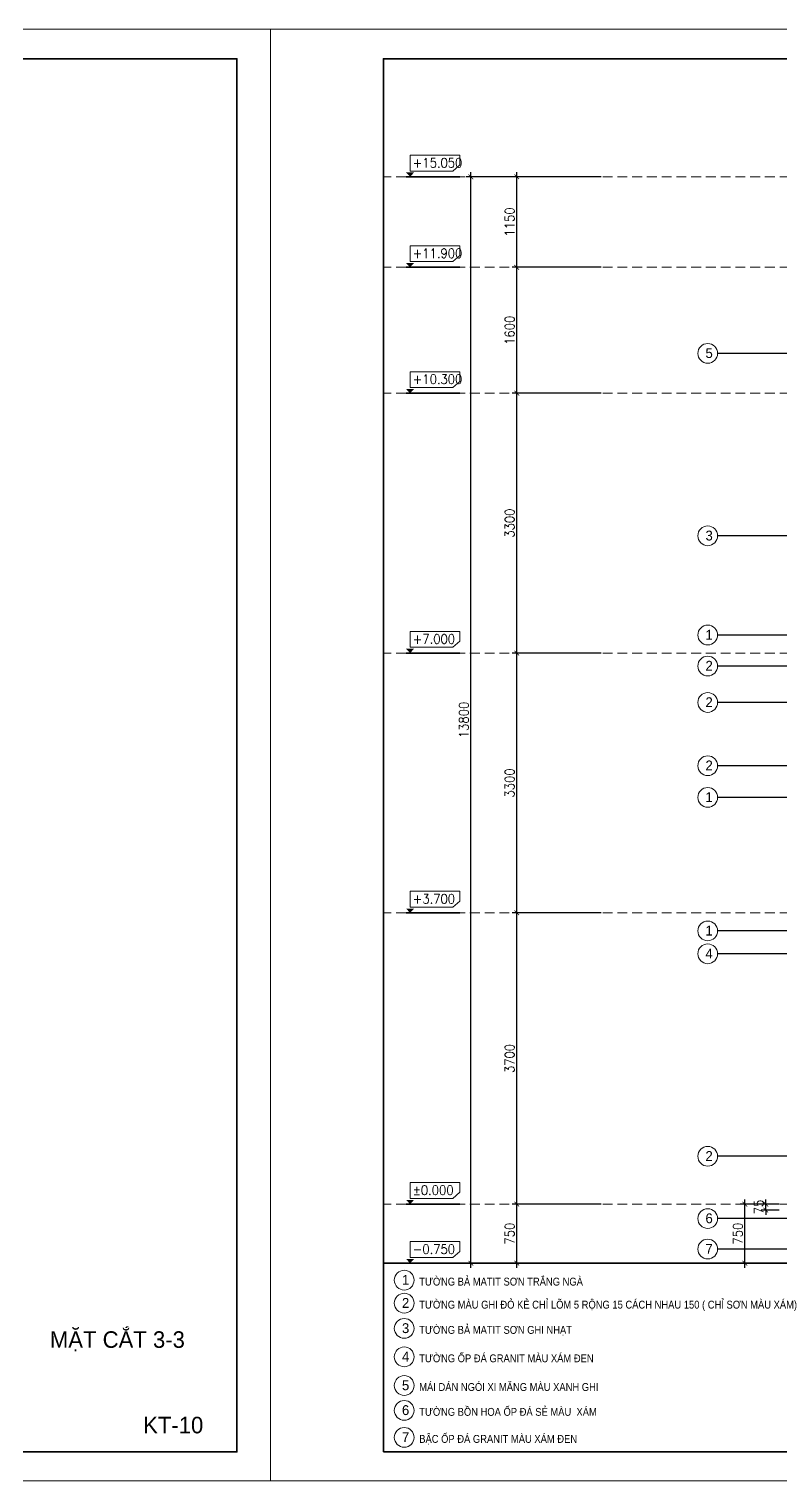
# Model space of a CAD drawing. Header units: millimetres. Extents: x -529782 to -142003, y -492574 to -273331.
# Drawn here: x -197232 to -187673, y -412168 to -393726 of the extents above; entities that cross this region are included whole.
import ezdxf
from ezdxf.enums import TextEntityAlignment as Align

# ---------------------------------------------------------------- set-up
doc = ezdxf.new("R2010")
doc.units = ezdxf.units.MM
doc.header["$LTSCALE"] = 500
doc.header["$MEASUREMENT"] = 0
doc.header["$PDMODE"] = 3
doc.linetypes.add('HIDDEN', pattern=[0.375, 0.25, -0.125])
doc.layers.get('0').update_dxf_attribs({"linetype": 'CONTINUOUS', "lineweight": 13})
doc.layers.get('Defpoints').update_dxf_attribs({"color": 255, "linetype": 'CONTINUOUS', "lineweight": 13})
for name, color, linetype, lineweight in [('1.cat 30', 30, 'CONTINUOUS', 35), ('2.thay 145', 145, 'CONTINUOUS', 18), ('3.manh 08', 8, 'CONTINUOUS', 9), ('4.dim 08', 8, 'CONTINUOUS', 13), ('6.khuat 75', 75, 'HIDDEN', 18), ('9.text \xad white', 7, 'CONTINUOUS', 15)]:
    doc.layers.add(name, color=color, linetype=linetype, lineweight=lineweight)
doc.styles.add('CA.JSC1', font='')
doc.styles.get("Standard").update_dxf_attribs({"font": 'txt.shx', "width": 0.9})
doc.styles.get('CA.JSC1').set_extended_font_data('.VnAvantH')
doc.dimstyles.new('CA 50', dxfattribs={"dimscale": 0, "dimtxt": 100, "dimasz": 50, "dimexe": 50, "dimexo": 0, "dimgap": 25, "dimtad": 1, "dimdec": 0, "dimzin": 0, "dimdsep": 46, "dimtxsty": 'Standard', "dimblk": 'ARCHTICK', "dimcen": 0.09, "dimdle": 50, "dimclrd": 256, "dimclre": 256, "dimclrt": 7, "dimadec": 0, "dimazin": 0, "dimtfac": 1, "dimtdec": 0, "dimtix": 1, "dimtmove": 2, "dimatfit": 3, "dimldrblk": 'DOT', "dimfxl": 1, "dimtolj": 1, "dimtzin": 0, "dimarcsym": 0})
doc.dimstyles.new('CA 60', dxfattribs={"dimscale": 0, "dimtxt": 120, "dimasz": 60, "dimexe": 60, "dimexo": 0, "dimgap": 30, "dimtad": 1, "dimdec": 0, "dimzin": 0, "dimdsep": 46, "dimtxsty": 'Standard', "dimblk": 'ARCHTICK', "dimcen": 0.09, "dimdle": 60, "dimclrd": 256, "dimclre": 256, "dimclrt": 7, "dimadec": 0, "dimazin": 0, "dimtfac": 1, "dimtdec": 0, "dimtix": 1, "dimtmove": 2, "dimatfit": 3, "dimldrblk": 'DOT', "dimfxl": 1, "dimtolj": 1, "dimtzin": 0, "dimarcsym": 0})

# ---------------------------------------------------------------- blocks, each defined once
blk = doc.blocks.new('khung co loan')
at = {"layer": '1.cat 30'}
blk.add_lwpolyline([(1158, -14553), (1158, -303), (20658, -303), (20658, -14553)], close=True, dxfattribs=at)
blk.add_lwpolyline([(18298, -303), (18298, -14553)], dxfattribs=at)
at = {"layer": '3.manh 08'}
blk.add_lwpolyline([(0, -14850), (21000, -14850), (21000, 0), (0, 0)], close=True, dxfattribs=at)
blk = doc.blocks.new('ki hieu cost')
at = {"layer": '1.cat 30'}
blk.add_line((-119313, -196390), (-118176, -196390), dxfattribs=at)
at = {"layer": '3.manh 08'}
blk.add_lwpolyline([(-119227, -195934), (-119227, -196268), (-118320, -196268), (-118176, -196139), (-118176, -195934)], close=True, dxfattribs=at)
blk.add_solid([(-119313, -196299), (-119142, -196299), (-119227, -196390)], dxfattribs=at)
blk = doc.blocks.new('_ArchTick')
at = {"color": 1, "linetype": 'ByBlock', "const_width": 0.15}
blk.add_lwpolyline([(-0.5, -0.5), (0.5, 0.5)], dxfattribs=at)
blk = doc.blocks.new('*D249')
at = {"layer": '4.dim 08', "lineweight": -2, "transparency": 16777216}
for p, q in [((-187929, -408652), (-188193, -408652)), ((-188133, -409462), (-188133, -408592)), ((-187929, -409402), (-188193, -409402))]:
    blk.add_line(p, q, dxfattribs=at)
at = {"layer": 'Defpoints', "color": 0, "transparency": 16777216}
for p in [(-188133, -408652), (-187929, -408652), (-187929, -409402)]:
    blk.add_point(p, dxfattribs=at)
at = {"layer": '4.dim 08', "lineweight": -2, "transparency": 16777216, "xscale": 60, "yscale": 60, "zscale": 60}
for p, rotation in [((-188133, -408652), 90), ((-188133, -409402), 270)]:
    blk.add_blockref('_ArchTick', p, dxfattribs=dict(at, rotation=rotation))
at = {"layer": '4.dim 08', "color": 7, "transparency": 16777216, "insert": (-188223, -409027), "char_height": 120, "attachment_point": 5, "rotation": 90}
blk.add_mtext('\\A1;750', dxfattribs=at)
blk = doc.blocks.new('_DOT')
at = {"color": 1, "linetype": 'ByBlock'}
blk.add_line((-0.5, 0), (-1, 0), dxfattribs=at)
at = {"color": 1, "linetype": 'ByBlock', "const_width": 0.5}
blk.add_lwpolyline([(-0.25, 0, 1), (0.25, 0, 1)], format="xyb", close=True, dxfattribs=at)
blk = doc.blocks.new('*D250')
at = {"layer": '4.dim 08', "lineweight": -2, "transparency": 16777216}
for p, q in [((-187698, -408652), (-187926, -408652)), ((-187866, -408652), (-187866, -408592)), ((-187866, -408727), (-187866, -408652)), ((-187698, -408727), (-187926, -408727)), ((-187866, -408727), (-187866, -408787))]:
    blk.add_line(p, q, dxfattribs=at)
at = {"layer": 'Defpoints', "color": 0, "transparency": 16777216}
for p in [(-187866, -408652), (-187698, -408652), (-187698, -408727)]:
    blk.add_point(p, dxfattribs=at)
at = {"layer": '4.dim 08', "lineweight": -2, "transparency": 16777216, "xscale": 60, "yscale": 60, "zscale": 60}
for p, rotation in [((-187866, -408652), 270), ((-187866, -408727), 90)]:
    blk.add_blockref('_ArchTick', p, dxfattribs=dict(at, rotation=rotation))
at = {"layer": '4.dim 08', "color": 7, "transparency": 16777216, "insert": (-187956, -408690), "char_height": 120, "attachment_point": 5, "rotation": 90}
blk.add_mtext('\\A1;75', dxfattribs=at)
blk = doc.blocks.new('*D268')
at = {"layer": '4.dim 08', "lineweight": -2, "transparency": 16777216}
for p, q in [((-189960, -408652), (-191092, -408652)), ((-191032, -409462), (-191032, -408592)), ((-189960, -409402), (-191092, -409402))]:
    blk.add_line(p, q, dxfattribs=at)
at = {"layer": 'Defpoints', "color": 0, "transparency": 16777216}
for p in [(-191032, -408652), (-189960, -408652), (-189960, -409402)]:
    blk.add_point(p, dxfattribs=at)
at = {"layer": '4.dim 08', "lineweight": -2, "transparency": 16777216, "xscale": 60, "yscale": 60, "zscale": 60}
for p, rotation in [((-191032, -408652), 90), ((-191032, -409402), 270)]:
    blk.add_blockref('_ArchTick', p, dxfattribs=dict(at, rotation=rotation))
at = {"layer": '4.dim 08', "color": 7, "transparency": 16777216, "insert": (-191122, -409027), "char_height": 120, "attachment_point": 5, "rotation": 90}
blk.add_mtext('\\A1;750', dxfattribs=at)
blk = doc.blocks.new('*D269')
at = {"layer": '4.dim 08', "lineweight": -2, "transparency": 16777216}
for p, q in [((-189960, -404952), (-191092, -404952)), ((-191032, -408712), (-191032, -404892)), ((-189960, -408652), (-191092, -408652))]:
    blk.add_line(p, q, dxfattribs=at)
at = {"layer": 'Defpoints', "color": 0, "transparency": 16777216}
for p in [(-191032, -404952), (-189960, -404952), (-189960, -408652)]:
    blk.add_point(p, dxfattribs=at)
at = {"layer": '4.dim 08', "lineweight": -2, "transparency": 16777216, "xscale": 60, "yscale": 60, "zscale": 60}
for p, rotation in [((-191032, -404952), 90), ((-191032, -408652), 270)]:
    blk.add_blockref('_ArchTick', p, dxfattribs=dict(at, rotation=rotation))
at = {"layer": '4.dim 08', "color": 7, "transparency": 16777216, "insert": (-191122, -406802), "char_height": 120, "attachment_point": 5, "rotation": 90}
blk.add_mtext('\\A1;3700', dxfattribs=at)
blk = doc.blocks.new('*D270')
at = {"layer": '4.dim 08', "lineweight": -2, "transparency": 16777216}
for p, q in [((-189960, -401652), (-191092, -401652)), ((-191032, -405012), (-191032, -401592)), ((-189960, -404952), (-191092, -404952))]:
    blk.add_line(p, q, dxfattribs=at)
at = {"layer": 'Defpoints', "color": 0, "transparency": 16777216}
for p in [(-191032, -401652), (-189960, -401652), (-189960, -404952)]:
    blk.add_point(p, dxfattribs=at)
at = {"layer": '4.dim 08', "lineweight": -2, "transparency": 16777216, "xscale": 60, "yscale": 60, "zscale": 60}
for p, rotation in [((-191032, -401652), 90), ((-191032, -404952), 270)]:
    blk.add_blockref('_ArchTick', p, dxfattribs=dict(at, rotation=rotation))
at = {"layer": '4.dim 08', "color": 7, "transparency": 16777216, "insert": (-191122, -403302), "char_height": 120, "attachment_point": 5, "rotation": 90}
blk.add_mtext('\\A1;3300', dxfattribs=at)
blk = doc.blocks.new('*D271')
at = {"layer": '4.dim 08', "lineweight": -2, "transparency": 16777216}
for p, q in [((-189960, -398352), (-191092, -398352)), ((-191032, -401712), (-191032, -398292)), ((-189960, -401652), (-191092, -401652))]:
    blk.add_line(p, q, dxfattribs=at)
at = {"layer": 'Defpoints', "color": 0, "transparency": 16777216}
for p in [(-191032, -398352), (-189960, -398352), (-189960, -401652)]:
    blk.add_point(p, dxfattribs=at)
at = {"layer": '4.dim 08', "lineweight": -2, "transparency": 16777216, "xscale": 60, "yscale": 60, "zscale": 60}
for p, rotation in [((-191032, -398352), 90), ((-191032, -401652), 270)]:
    blk.add_blockref('_ArchTick', p, dxfattribs=dict(at, rotation=rotation))
at = {"layer": '4.dim 08', "color": 7, "transparency": 16777216, "insert": (-191122, -400002), "char_height": 120, "attachment_point": 5, "rotation": 90}
blk.add_mtext('\\A1;3300', dxfattribs=at)
blk = doc.blocks.new('*D272')
at = {"layer": '4.dim 08', "lineweight": -2, "transparency": 16777216}
for p, q in [((-191032, -398412), (-191032, -396692)), ((-189960, -396752), (-191092, -396752)), ((-189960, -398352), (-191092, -398352))]:
    blk.add_line(p, q, dxfattribs=at)
at = {"layer": 'Defpoints', "color": 0, "transparency": 16777216}
for p in [(-191032, -396752), (-189960, -396752), (-189960, -398352)]:
    blk.add_point(p, dxfattribs=at)
at = {"layer": '4.dim 08', "lineweight": -2, "transparency": 16777216, "xscale": 60, "yscale": 60, "zscale": 60}
for p, rotation in [((-191032, -396752), 90), ((-191032, -398352), 270)]:
    blk.add_blockref('_ArchTick', p, dxfattribs=dict(at, rotation=rotation))
at = {"layer": '4.dim 08', "color": 7, "transparency": 16777216, "insert": (-191122, -397552), "char_height": 120, "attachment_point": 5, "rotation": 90}
blk.add_mtext('\\A1;1600', dxfattribs=at)
blk = doc.blocks.new('*D273')
at = {"layer": '4.dim 08', "lineweight": -2, "transparency": 16777216}
for p, q in [((-191615, -409462), (-191615, -395542)), ((-189960, -395602), (-191675, -395602)), ((-189960, -409402), (-191675, -409402))]:
    blk.add_line(p, q, dxfattribs=at)
at = {"layer": 'Defpoints', "color": 0, "transparency": 16777216}
for p in [(-191615, -395602), (-189960, -395602), (-189960, -409402)]:
    blk.add_point(p, dxfattribs=at)
at = {"layer": '4.dim 08', "lineweight": -2, "transparency": 16777216, "xscale": 60, "yscale": 60, "zscale": 60}
for p, rotation in [((-191615, -395602), 90), ((-191615, -409402), 270)]:
    blk.add_blockref('_ArchTick', p, dxfattribs=dict(at, rotation=rotation))
at = {"layer": '4.dim 08', "color": 7, "transparency": 16777216, "insert": (-191705, -402502), "char_height": 120, "attachment_point": 5, "rotation": 90}
blk.add_mtext('\\A1;13800', dxfattribs=at)
blk = doc.blocks.new('*D274')
at = {"layer": '4.dim 08', "lineweight": -2, "transparency": 16777216}
for p, q in [((-191032, -396812), (-191032, -395542)), ((-189960, -395602), (-191092, -395602)), ((-189960, -396752), (-191092, -396752))]:
    blk.add_line(p, q, dxfattribs=at)
at = {"layer": 'Defpoints', "color": 0, "transparency": 16777216}
for p in [(-191032, -395602), (-189960, -395602), (-189960, -396752)]:
    blk.add_point(p, dxfattribs=at)
at = {"layer": '4.dim 08', "lineweight": -2, "transparency": 16777216, "xscale": 60, "yscale": 60, "zscale": 60}
for p, rotation in [((-191032, -395602), 90), ((-191032, -396752), 270)]:
    blk.add_blockref('_ArchTick', p, dxfattribs=dict(at, rotation=rotation))
at = {"layer": '4.dim 08', "color": 7, "transparency": 16777216, "insert": (-191122, -396177), "char_height": 120, "attachment_point": 5, "rotation": 90}
blk.add_mtext('\\A1;1150', dxfattribs=at)

msp = doc.modelspace()

# ---------------------------------------------------------------- linework, layer by layer
at = {"layer": '1.cat 30'}
msp.add_line((-192725.7, -409402), (-171439.4, -409402), dxfattribs=at)
at = {"layer": '2.thay 145'}
for centre in [(-188604.8, -397845.2), (-188604.8, -400162.8), (-188604.8, -401422.8), (-188604.8, -401817.1), (-188604.8, -402279.8), (-188604.8, -403083), (-188604.8, -403485.3), (-188604.8, -405181.2), (-188604.8, -405472.4), (-188604.8, -408043.7), (-188604.8, -408835.2), (-188604.8, -409222.6), (-192462.8, -409617.6), (-192462.8, -409910), (-192462.8, -410230.5), (-192462.8, -410591.8), (-192462.8, -410956), (-192462.8, -411271.8), (-192462.8, -411615.3)]:
    msp.add_circle(centre, 125.4, dxfattribs=at)
at = {"layer": '6.khuat 75'}
for p, q in [((-171439.4, -395602), (-192725.7, -395602)), ((-171439.4, -396752), (-192725.7, -396752)), ((-171439.4, -398352), (-192725.7, -398352)), ((-171439.4, -401652), (-192725.7, -401652)), ((-171439.4, -404952), (-192725.7, -404952)), ((-171439.4, -408652), (-192725.7, -408652))]:
    msp.add_line(p, q, dxfattribs=at)

# ---------------------------------------------------------------- block references
at = {"layer": '2.thay 145'}
for name, p, xscale, yscale, zscale in [('khung co loan', (-220244.7, -393725.8), 1.241924691043096, 1.241924691072199, 1.241924691059295), ('khung co loan', (-194164.2, -393725.8), 1.241924691043096, 1.241924691072199, 1.241924691059295), ('ki hieu cost', (-120851.8, -277768.3), 0.6000000000058208, 0.6000000000058208, 0.6000000000000001), ('ki hieu cost', (-120851.8, -278918.2), 0.6000000000058208, 0.6000000000058208, 0.6000000000000001), ('ki hieu cost', (-120851.8, -280518.3), 0.6000000000058208, 0.6000000000058208, 0.6000000000000001), ('ki hieu cost', (-120851.8, -283818.3), 0.6000000000058208, 0.6000000000058208, 0.6000000000000001), ('ki hieu cost', (-120851.8, -287118.3), 0.6000000000058208, 0.6000000000058208, 0.6000000000000001), ('ki hieu cost', (-120851.8, -290818.3), 0.6000000000058208, 0.6000000000058208, 0.6000000000000001), ('ki hieu cost', (-120851.8, -291568.3), 0.6000000000058208, 0.6000000000058208, 0.6000000000000001)]:
    msp.add_blockref(name, p, dxfattribs=dict(at, xscale=xscale, yscale=yscale, zscale=zscale))

# ---------------------------------------------------------------- texts
at = {"layer": '9.text \xad white', "style": 'CA.JSC1'}
for s, height, p in [('5', 125, (-188633.2, -397904.4)), ('3', 125, (-188633.2, -400222)), ('1', 125, (-188633.2, -401482)), ('2', 125, (-188633.2, -401876.3)), ('2', 125, (-188633.2, -402339)), ('2', 125, (-188633.2, -403142.3)), ('1', 125, (-188633.2, -403544.5)), ('1', 125, (-188633.2, -405240.4)), ('4', 125, (-188633.2, -405531.6)), ('2', 125, (-188633.2, -408102.9)), ('6', 125, (-188633.2, -408894.4)), ('7', 125, (-188633.2, -409281.9)), ('1', 125, (-192491.2, -409676.8)), ('2', 125, (-192491.2, -409969.3)), ('3', 125, (-192491.2, -410289.8)), ('mÆt c¾t 3-3', 210, (-196966.7, -410477.2)), ('4', 125, (-192491.2, -410651)), ('5', 125, (-192491.2, -411015.3)), ('6', 125, (-192491.2, -411331)), ('7', 125, (-192491.2, -411674.5))]:
    msp.add_text(s, height=height, dxfattribs=at).set_placement(p)
at = {"layer": '9.text \xad white', "style": 'CA.JSC1', "width": 0.891294}
for s, p in [('t\xadêng b¶ matit s¬n tr¾ng ngµ', (-192271.6, -409686.4)), ('t\xadêng mµu ghi ®á kÎ chØ lâm 5 réng 15 c¸ch nhau 150 ( chØ s¬n mµu x¸m) ', (-192271.6, -409978.9)), ('t\xadêng b¶ matit s¬n ghi nh¹t', (-192271.6, -410299.4)), ('t\xadêng èp ®¸ granit mµu x¸m ®en', (-192271.6, -410660.7)), ('m¸i d¸n ngãi xi m¨ng mµu xanh ghi', (-192271.6, -411024.9)), ('t\xadêng bån hoa èp ®¸ sÎ mµu  x¸m', (-192271.6, -411340.6)), ('bËc èp ®¸ granit mµu x¸m ®en', (-192271.6, -411684.1))]:
    msp.add_text(s, height=100, dxfattribs=at).set_placement(p)
at = {"layer": '9.text \xad white', "style": 'CA.JSC1'}
msp.add_text('kt-10', height=210, dxfattribs=at).set_placement((-195398.9, -411563.4), align=Align.CENTER)
at = {"layer": '9.text \xad white', "lineweight": 100, "char_height": 120, "width": 546.9, "attachment_point": 1}
for s, insert in [('+15.050', (-192352.8, -395364.1)), ('+11.900', (-192352.8, -396514.1)), ('+10.300', (-192352.8, -398114.1)), ('+7.000', (-192352.8, -401414.1)), ('+3.700', (-192352.8, -404714.1)), ('%%P0.000', (-192352.8, -408414.1)), ('-0.750', (-192352.8, -409164.1))]:
    msp.add_mtext(s, dxfattribs=dict(at, insert=insert))

# ---------------------------------------------------------------- dimensions: what is measured, and where the dimension line sits
at = {"layer": '4.dim 08'}
for base, p1, p2, picture, middle in [((-191615.2, -395602), (-189960.2, -409402), (-189960.2, -395602), '*D273', (-191705.2, -402502)), ((-191031.7, -395602), (-189960.2, -396752), (-189960.2, -395602), '*D274', (-191121.7, -396177)), ((-191031.7, -396752), (-189960.2, -398352), (-189960.2, -396752), '*D272', (-191121.7, -397552)), ((-191031.7, -398352), (-189960.2, -401652), (-189960.2, -398352), '*D271', (-191121.7, -400002)), ((-191031.7, -401652), (-189960.2, -404952), (-189960.2, -401652), '*D270', (-191121.7, -403302)), ((-191031.7, -404952), (-189960.2, -408652), (-189960.2, -404952), '*D269', (-191121.7, -406802)), ((-191031.7, -408652), (-189960.2, -409402), (-189960.2, -408652), '*D268', (-191121.7, -409027)), ((-188132.7, -408652), (-187929.2, -409402), (-187929.2, -408652), '*D249', (-188222.7, -409027)), ((-187865.7, -408652), (-187698.2, -408727), (-187698.2, -408652), '*D250', (-187955.7, -408689.5))]:
    dim = msp.add_linear_dim(base=base, p1=p1, p2=p2, angle=90, dimstyle='CA 60', override={"dimscale": 1}, dxfattribs=at)
    dim.commit()
    dim.dimension.update_dxf_attribs({"geometry": picture, "text_midpoint": middle})

# ---------------------------------------------------------------- leaders
for points in [[(-185422.6, -397845.2), (-188479.4, -397845.2)], [(-185422.6, -400162.8), (-188479.4, -400162.8)], [(-185066.3, -401422.8), (-188479.4, -401422.8)], [(-186287.8, -401817.1), (-188479.4, -401817.1)], [(-184525.2, -402279.8), (-188479.4, -402279.8)], [(-186281.6, -403083), (-188479.4, -403083)], [(-186962.8, -403485.3), (-188479.4, -403485.3)], [(-185238.5, -405181.2), (-188479.4, -405181.2)], [(-185238.5, -405472.4), (-188479.4, -405472.4)], [(-186281.6, -408043.7), (-188479.4, -408043.7)], [(-187267.5, -408835.2), (-188479.4, -408835.2)], [(-186281.6, -409222.6), (-188479.4, -409222.6)]]:
    msp.add_leader(points, dimstyle='CA 50', override={"dimscale": 1, "dimtad": 0}, dxfattribs=at)

doc.saveas('drawing.dxf')
